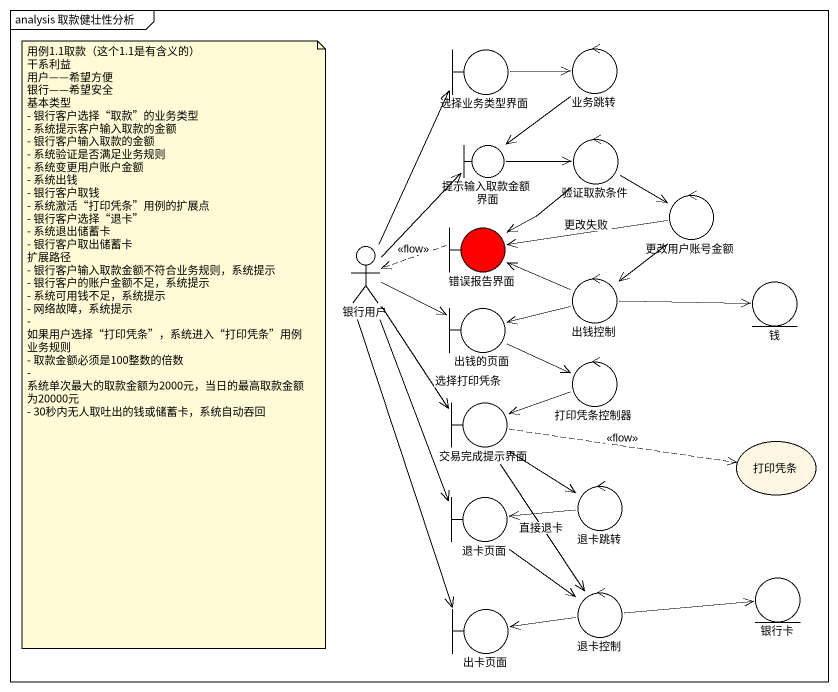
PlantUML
@startuml
mainframe analysis 取款健壮性分析
boundary 选择业务类型界面
control 业务跳转
boundary 提示输入取款金额界面
control 验证取款条件
control 更改用户账号金额
actor 银行用户
boundary 错误报告界面 #FF0000
boundary 出钱的页面
control 出钱控制
entity 钱
control 打印凭条控制器
boundary 交易完成提示界面
usecase 打印凭条
control 退卡跳转
boundary 退卡页面
entity 银行卡
boundary 出卡页面
control 退卡控制
选择业务类型界面 -right-> 业务跳转
业务跳转 --> 提示输入取款金额界面
提示输入取款金额界面 -right-> 验证取款条件
验证取款条件 -right-> 更改用户账号金额
验证取款条件 --> 错误报告界面
更改用户账号金额 -left-> 错误报告界面 : 更改失败
更改用户账号金额 --> 出钱控制
银行用户 -up-> 选择业务类型界面
银行用户 -up-> 提示输入取款金额界面
银行用户 -right-> 出钱的页面
银行用户 --> 交易完成提示界面 : 选择打印凭条
银行用户 --> 退卡页面
银行用户 --> 出卡页面
错误报告界面 .left.> 银行用户 : <<flow>>
出钱的页面 -right-> 打印凭条控制器
出钱控制 -left-> 错误报告界面
出钱控制 -left-> 出钱的页面
出钱控制 -right-> 钱
打印凭条控制器 -left-> 交易完成提示界面
交易完成提示界面 .right.> 打印凭条 : <<flow>>
交易完成提示界面 --> 退卡跳转
交易完成提示界面 --> 退卡控制 : 直接退卡
退卡跳转 -left-> 退卡页面
退卡页面 --> 退卡控制
退卡控制 -right-> 银行卡
退卡控制 -left-> 出卡页面
note as N1
  用例1.1取款（这个1.1是有含义的）
  干系利益
  用户——希望方便
  银行——希望安全
  基本类型
  - 银行客户选择“取款”的业务类型
  - 系统提示客户输入取款的金额
  - 银行客户输入取款的金额
  - 系统验证是否满足业务规则
  - 系统变更用户账户金额
  - 系统出钱
  - 银行客户取钱
  - 系统激活“打印凭条”用例的扩展点
  - 银行客户选择“退卡”
  - 系统退出储蓄卡
  - 银行客户取出储蓄卡
  扩展路径
  - 银行客户输入取款金额不符合业务规则，系统提示
  - 银行客户的账户金额不足，系统提示
  - 系统可用钱不足，系统提示
  - 网络故障，系统提示
  - 如果用户选择“打印凭条”，系统进入“打印凭条”用例
  业务规则
  - 取款金额必须是100整数的倍数
  - 系统单次最大的取款金额为2000元，当日的最高取款金额为20000元
  - 30秒内无人取吐出的钱或储蓄卡，系统自动吞回
end note
@enduml
